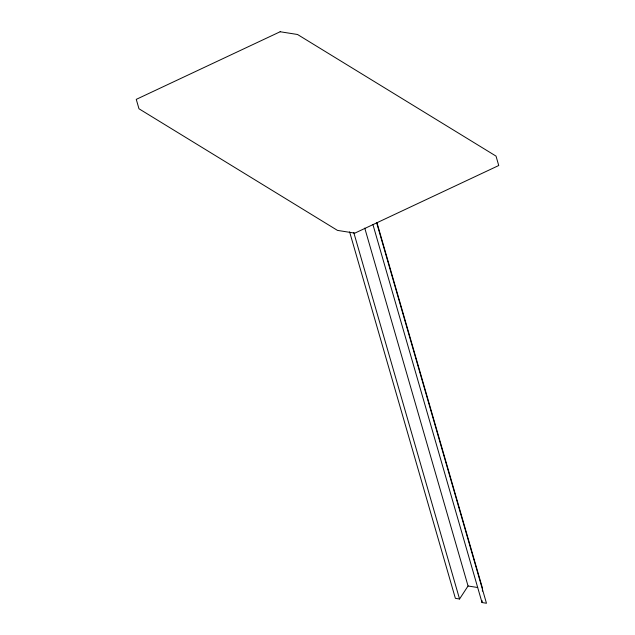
<?xml version="1.0" encoding="UTF-8"?>
<svg xmlns="http://www.w3.org/2000/svg" width="635" height="635" viewBox="0 0 635 635"><rect width="100%" height="100%" fill="white"/><g stroke="black" fill="none" stroke-linecap="round" stroke-linejoin="round"><path stroke-width="0.95" d="M376.563 222.496L486.466 603.25L482.028 602.551L482.084 600.646M482.394 591.129L482.489 588.272L376.984 222.742M349.607 231.87L455.382 598.345L459.55 599.003L468.051 585.994L364.752 228.084M468.051 585.994L477.679 587.51M372.951 224.647L482.028 602.551M353.766 232.521L459.55 599.003M280.154 31.75L136.263 99.362L138.978 108.775L337.487 230.394L354.846 233.132L498.737 165.521L496.022 156.107L297.513 34.488L280.154 31.75"/></g></svg>
